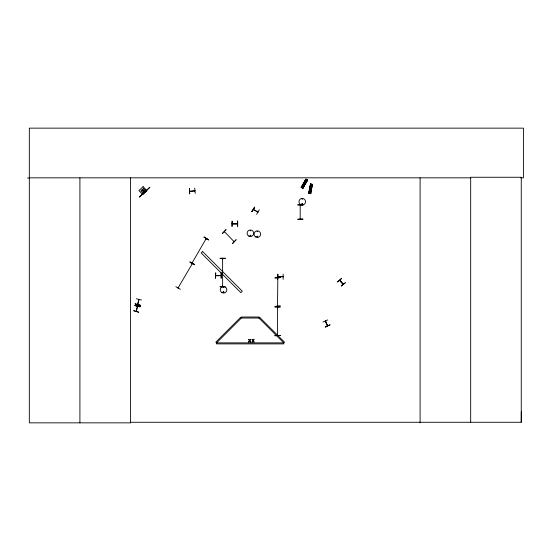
<?xml version="1.0" encoding="UTF-8"?>
<svg xmlns="http://www.w3.org/2000/svg" width="551" height="551" viewBox="0 0 551 551"><rect width="100%" height="100%" fill="white"/><g stroke="black" fill="none" stroke-linecap="round" stroke-linejoin="round"><path stroke-width="0.83" d="M520.874 177.828L523.45 177.828L523.45 128.149L29.327 128.149L29.327 422.851L130.559 422.851L130.491 422.273L521.253 422.273L521.329 411.618M136.221 311.308L137.433 306.184M139.031 299.469L137.791 304.551M257.985 211.99L253.494 209.38M325.675 321.481L325.441 320.978M178.51 287.601L178.235 288.042M192.32 263.654L191.865 263.922M206.322 238.735L205.888 238.996M136.235 311.253L137.667 306.239M222.57 286.196L222.838 286.651M277.745 277.918L277.497 278.455M277.745 305.991L277.738 305.626M277.745 307.706L277.773 307.341M223.065 292.106C223.947 293.938 224.223 290.845 223.148 292.002M223.203 292.237C224.147 291.059 223.699 293.504 223.251 292.161M223.844 287.043L223.279 287.119L223.809 286.975M250.739 235.821C249.968 234.616 250.168 236.634 250.615 235.952M250.905 235.732C248.79 237.254 250.636 234.23 250.733 235.394M257.599 231.482L257.055 231.42L257.599 231.351M256.986 236.613C258.047 235.649 257.324 237.55 257.069 236.772M301.762 204.028C302.864 205.737 302.595 202.885 301.92 203.822M302.506 199.035L301.976 198.89L302.54 198.966M343.087 284.33L339.698 280.363L343.018 284.24M340.029 280.831L339.829 280.197L343.266 284.164M343.094 284.247L342.75 283.917M308.794 193.367L310.564 184.02M308.891 193.387L310.688 184.048M309.042 193.415L310.771 184.062M309.132 193.429L310.881 184.082M309.4 193.47L309.924 193.573M310.055 193.594L311.818 184.248L310.096 193.608M310.185 193.621L312.045 184.296L310.316 193.649M310.427 193.67L312.272 184.337M310.523 193.683L312.383 184.358M222.597 258.584L222.632 259.004L222.838 258.584M222.597 286.196L222.597 286.561M277.745 278.379L277.532 277.904M277.504 305.626L277.532 306.046L277.862 274.088L277.566 279.35M277.504 307.341L277.532 335.428M133.748 310.723L138.804 312.224L133.741 310.757M134.961 305.598L140.085 306.811M138.824 299.386L137.612 304.51M140.195 305.419L135.14 303.925L140.202 305.399M141.476 300.013L136.359 298.766M192.099 262.951L206.191 238.535L206.164 239.065M192.513 262.641L192.285 263.047L192.526 262.607M192.271 263.736L178.049 287.953M300.178 218.871L300.205 205.013M234.271 241.545L233.955 241.565M257.751 236.847C256.911 234.671 256.945 238.555 257.751 236.372M302.561 204.242C301.301 205.089 302.623 202.885 302.478 204.38M327.356 325.758L325.503 321.054M277.745 335.414L277.732 334.912M220.414 275.438L220.999 275.438M277.862 276.63L278.482 276.871M175.838 286.692L180.397 289.33M189.937 262.276L194.551 264.817M192.127 262.848L192.361 262.49L192.12 262.903M178.31 287.491L178.076 287.904L178.262 287.526M178.51 287.56L178.283 287.959M194.462 264.301L189.868 261.732M251.828 211.584L254.693 207.155L251.807 211.57M252.034 211.701L254.631 207.121M256.635 214.36L259.287 209.807M305.998 179.185L301.225 187.416L302.885 188.366L307.603 180.108L305.881 179.123L301.128 187.361L301.659 187.664M301.363 187.498L306.108 179.254M301.425 187.533L306.211 179.309L301.549 187.609M301.617 187.643L306.404 179.426M302.347 188.056L307.114 179.826M302.485 188.132L307.224 179.888M307.341 179.957L302.582 188.194L307.403 179.991M302.747 188.29L307.52 180.06M194.84 190.632L194.441 191.025M327.618 325.758L327.446 325.31M232.749 223.789L232.219 223.561L232.639 223.844M236.896 223.575L237.371 223.575L232.274 223.582M236.951 223.52C239.024 224.443 224.567 223.465 237.426 223.754M216.316 275.466L215.785 275.7L216.316 275.652M220.469 275.438L220.999 275.617M220.923 275.638L215.744 275.679L220.944 275.617M283.056 276.829L277.973 276.602M282.649 276.602L283.124 276.63M224.326 231.93L224.374 231.578L234.085 241.696M141.972 190.295L142.833 189.503M143.68 192.705L145.175 191.314M139.293 196.982L149.769 187.25M139.389 197.093L149.865 187.361M337.556 281.781L341.537 278.331M337.701 281.947L341.668 278.475M341.241 285.99L345.374 282.711L341.221 285.962M250.526 230.759C250.664 229.464 249.755 231.461 250.65 230.47M322.907 322.053L327.714 319.911M325.173 326.963L329.953 324.753M325.269 327.163L330.035 324.932M223.32 291.83L223.678 291.782M189.82 191.121L190.205 191.349M194.868 190.921L189.744 191.362L194.902 190.68M215.84 275.417L220.923 275.417M194.723 188.146L195.24 193.387M237.412 221.034L237.515 226.296M237.371 223.754L232.274 223.816M220.083 258.199L225.345 258.192M220.083 258.419L225.352 258.385M221.275 272.89L221.282 278.159M220.083 286.761L225.352 286.947M222.342 286.94L220.083 286.685M274.99 307.21L280.259 307.217M274.99 335.711L280.259 335.407L274.99 335.738M274.99 335.483L280.259 335.449M302.933 204.965L297.664 204.876L302.926 204.855M27.55 178.035L29.327 178.028M29.327 177.828L470.678 177.828M283.124 274.088L283.166 279.35M277.918 276.63L283.021 276.602M310.385 184.971L312.107 185.294M310.261 185.604L311.99 185.928M310.082 186.548L311.811 186.879M309.924 187.395L311.646 187.719M309.745 188.339L311.467 188.669M308.98 192.409L310.702 192.74M308.636 192.623L310.943 193.057M308.622 192.698L310.929 193.132M135.119 303.994L140.25 305.171M135.023 305.337L140.147 306.549M302.162 187.808L302.141 187.333M204.001 237.247L208.581 239.85M305.516 180.025L307.031 180.9M305.192 180.583L306.714 181.458M304.71 181.417L306.232 182.298M304.276 182.161L305.798 183.035M303.794 182.994L305.316 183.876M301.728 186.582L303.25 187.464M301.335 186.672L303.367 187.843M301.301 186.734L303.325 187.905M257.868 212.204L253.398 209.621M277.718 307.286L277.718 307.761M222.625 286.672L222.625 258.529M142.633 189.289L143.377 190.088L142.523 190.887L141.779 190.081M325.434 321.026L327.597 325.648M325.269 321.102L327.452 325.834M277.532 277.959L277.532 278.434M277.532 334.898L277.532 335.373M237.681 221.034L237.715 226.296M232.143 226.33L232.143 221.068L231.909 226.337M221.054 272.897L221.089 278.159M521.253 422.273L521.253 177.257L470.678 177.257L470.678 422.273M420.096 177.828L420.096 422.851M130.484 177.828L130.559 422.851M79.909 177.828L79.909 422.851M310.309 187.96C310.902 189.406 311.391 186.823 310.309 187.96M304.421 182.918C304.896 184.406 305.578 181.864 304.421 182.918M310.468 184L308.663 193.339L310.661 193.711L312.417 184.365L310.427 183.993M311.026 184.11L309.228 193.449L311.033 184.11M204.132 237.026L208.56 239.885L204.118 237.047M250.347 339.333L249.672 340.422L248.584 339.333L249.445 340.725L248.556 342.116L249.644 341L250.746 342.116L249.879 340.704L250.746 339.333L250.347 339.333M253.763 339.333L253.088 340.422L252 339.333L252.861 340.725L251.972 342.116L253.061 341L254.163 342.116L253.295 340.704L254.163 339.333L253.763 339.333M226.013 229.698L222.397 233.528L226.006 229.691M236.103 239.788L232.474 243.597L236.083 239.761M202.603 251.511L201.149 252.957L240.87 292.677L242.316 291.231L202.603 251.511M240.656 317.314L215.834 342.143L216.557 342.867L283.758 342.867L284.481 342.143L259.659 317.314L258.936 318.037L241.379 318.037L216.557 342.867L216.557 343.886L283.758 343.886L283.758 342.867L258.936 318.037L258.936 317.018L241.379 317.018L241.379 318.037L240.656 317.314M143.108 186.658L138.935 190.543L142.819 194.723L146.993 190.839L143.108 186.658M143.515 188.463L140.891 190.908L142.681 192.836L145.312 190.391L143.515 188.463M143.728 190.467L142.874 191.259L143.418 191.851L144.279 191.052L143.728 190.467M189.482 188.628L189.668 193.897L189.468 188.628M215.716 272.931L215.455 278.193L215.716 272.931M280.252 277.594L274.99 277.918L280.252 277.594M280.259 306.08L274.99 306.411L280.259 306.08M302.933 219.14L297.664 219.264L302.933 219.098M140.099 306.742L134.974 305.529L140.092 306.776M255.698 236.992A3.285 3.285 0 0 0 260.63 234.147A3.285 3.285 0 0 0 255.698 231.303A3.285 3.285 0 0 0 255.698 236.992M300.612 204.545A3.292 3.292 0 0 0 305.543 201.7A3.292 3.292 0 0 0 300.612 198.849A3.292 3.292 0 0 0 300.612 204.545M221.915 292.629A3.292 3.292 0 0 0 226.847 289.778A3.292 3.292 0 0 0 221.915 286.926A3.292 3.292 0 0 0 221.915 292.629M248.756 236.103A3.278 3.278 0 0 0 253.674 233.266A3.278 3.278 0 0 0 248.756 230.428A3.278 3.278 0 0 0 248.756 236.103"/></g></svg>
